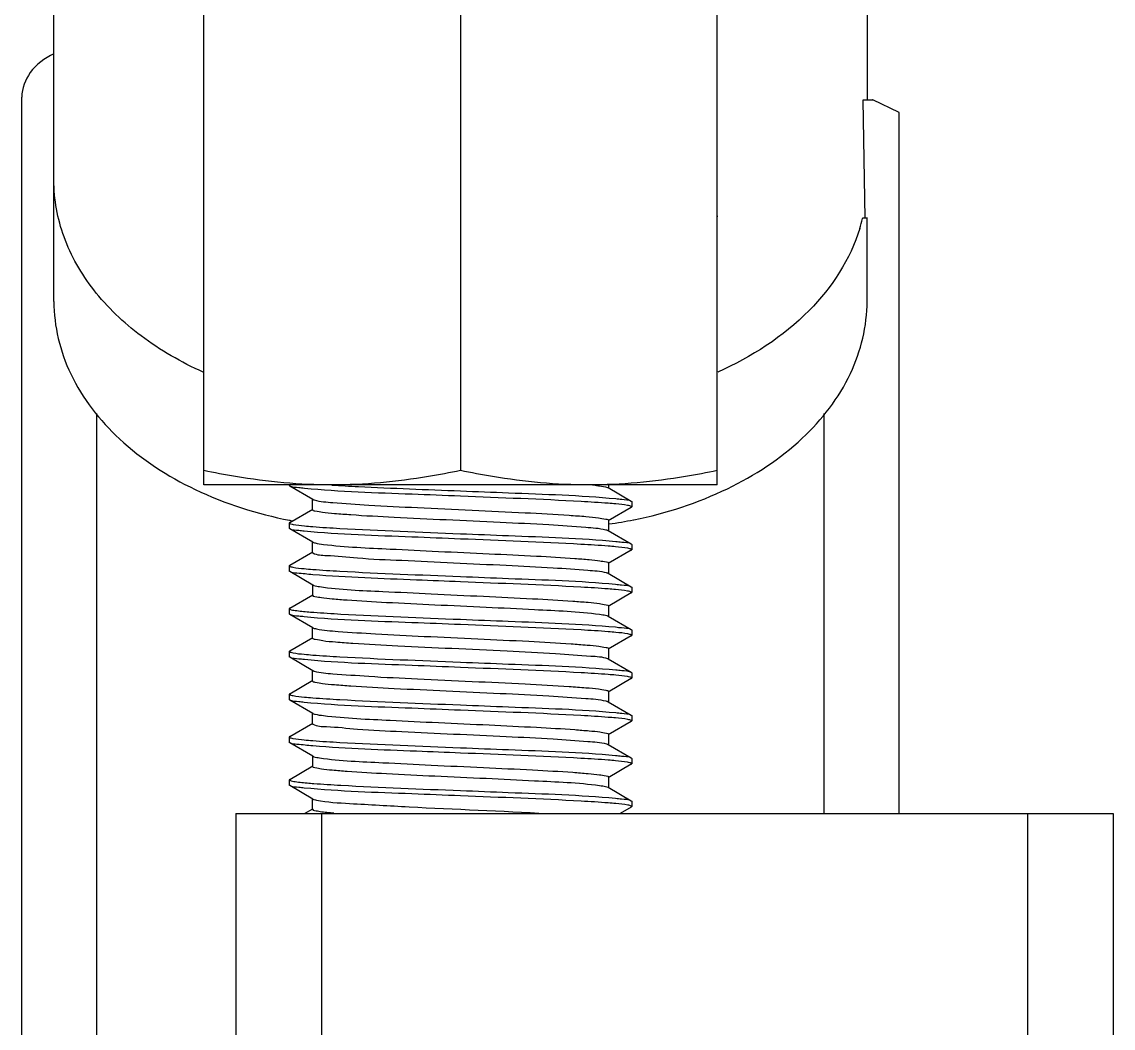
# Model space of a CAD drawing. Extents: x 1725261 to 1937680, y 860327 to 1571294.
# Drawn here: x 1848669.2 to 1849086.2, y 1238363.9 to 1238748.4 of the extents above; entities that cross this region are included whole.
import ezdxf

# ---------------------------------------------------------------- set-up
doc = ezdxf.new("R2010")
doc.units = 0
doc.header["$LTSCALE"] = 1000
doc.header["$MEASUREMENT"] = 0

msp = doc.modelspace()

# ---------------------------------------------------------------- linework, layer by layer
for p, q in [((1848738.68, 1238571.4), (1848738.68, 1239198.07)), ((1848934.94, 1238571.4), (1848934.94, 1239198.07)), ((1848836.81, 1239192.55), (1848836.81, 1238576.92)), ((1848681.43, 1238687.8), (1848681.43, 1239002.99)), ((1848992.18, 1238918.68), (1848992.18, 1238718.59)), ((1848669.17, 1235977.54), (1848669.17, 1238719.61)), ((1848991.4, 1238673.35), (1848990.7, 1238718.49)), ((1848990.82, 1238718.59), (1848994.25, 1238718.59)), ((1848994.53, 1238718.45), (1848994.25, 1238718.59)), ((1849004.45, 1238713.68), (1848994.39, 1238718.52)), ((1848994.51, 1238718.45), (1848994.53, 1238718.46)), ((1849004.45, 1238653.17), (1849004.45, 1238713.68)), ((1848681.43, 1238641.55), (1848681.43, 1238687.8)), ((1848935.11, 1238673.94), (1848934.94, 1238673.94)), ((1848992.38, 1238673.35), (1848990.41, 1238673.35)), ((1848990.46, 1238673.33), (1848990.42, 1238673.18)), ((1848992.18, 1238641.55), (1848992.18, 1238673.35)), ((1849004.45, 1238445.87), (1849004.45, 1238653.17)), ((1848697.79, 1236335.59), (1848697.79, 1238598.72)), ((1848975.83, 1238445.87), (1848975.83, 1238598.72)), ((1848934.94, 1238571.4), (1848738.68, 1238571.4)), ((1848771.54, 1238571.01), (1848771.39, 1238571.19)), ((1848780.42, 1238565.87), (1848771.54, 1238571.01)), ((1848892.99, 1238570.47), (1848893.2, 1238570.38)), ((1848893.2, 1238570.38), (1848902.07, 1238565.24)), ((1848893.38, 1238571.4), (1848893.38, 1238570.17)), ((1848780.24, 1238561.99), (1848780.24, 1238566.08)), ((1848902.07, 1238565.24), (1848902.23, 1238565.06)), ((1848902.23, 1238565.06), (1848902.23, 1238563.02)), ((1848771.54, 1238557.06), (1848780.42, 1238562.2)), ((1848902.07, 1238562.84), (1848893.2, 1238557.7)), ((1848902.07, 1238562.84), (1848902.23, 1238563.02)), ((1848771.54, 1238557.06), (1848771.39, 1238556.88)), ((1848771.39, 1238556.88), (1848771.39, 1238554.84)), ((1848771.52, 1238557.92), (1848771.64, 1238557.9)), ((1848771.64, 1238557.9), (1848771.85, 1238557.86)), ((1848771.85, 1238557.86), (1848772.03, 1238557.83)), ((1848893.38, 1238557.9), (1848893.38, 1238553.82)), ((1848893.43, 1238556.47), (1848893.64, 1238556.5)), ((1848902.92, 1238558.09), (1848903.1, 1238558.12)), ((1848771.54, 1238554.66), (1848771.39, 1238554.84)), ((1848780.42, 1238549.52), (1848771.54, 1238554.66)), ((1848893.2, 1238554.02), (1848902.07, 1238548.88)), ((1848780.24, 1238545.64), (1848780.24, 1238549.73)), ((1848780.42, 1238549.52), (1848780.67, 1238549.41)), ((1848902.07, 1238548.88), (1848902.23, 1238548.71)), ((1848902.23, 1238548.7), (1848902.23, 1238546.66)), ((1848771.54, 1238540.71), (1848780.42, 1238545.85)), ((1848902.07, 1238546.48), (1848893.2, 1238541.34)), ((1848902.07, 1238546.48), (1848902.23, 1238546.66)), ((1848771.54, 1238540.71), (1848771.39, 1238540.53)), ((1848771.39, 1238540.53), (1848771.39, 1238538.48)), ((1848771.54, 1238538.3), (1848771.39, 1238538.48)), ((1848893.38, 1238541.55), (1848893.38, 1238537.46)), ((1848780.42, 1238533.16), (1848771.54, 1238538.3)), ((1848893.2, 1238537.67), (1848902.07, 1238532.53)), ((1848780.24, 1238533.37), (1848780.24, 1238529.28)), ((1848902.07, 1238530.13), (1848893.2, 1238524.99)), ((1848902.07, 1238532.53), (1848902.23, 1238532.35)), ((1848902.07, 1238530.13), (1848902.23, 1238530.31)), ((1848902.23, 1238532.35), (1848902.23, 1238530.31)), ((1848771.54, 1238524.35), (1848780.42, 1238529.49)), ((1848771.54, 1238524.35), (1848771.39, 1238524.17)), ((1848771.39, 1238524.17), (1848771.39, 1238522.13)), ((1848771.54, 1238521.95), (1848771.39, 1238522.13)), ((1848780.42, 1238516.81), (1848771.54, 1238521.95)), ((1848893.38, 1238525.19), (1848893.38, 1238521.11)), ((1848893.2, 1238521.31), (1848902.07, 1238516.17)), ((1848780.24, 1238512.93), (1848780.24, 1238517.02)), ((1848902.07, 1238513.77), (1848893.2, 1238508.63)), ((1848902.07, 1238516.17), (1848902.23, 1238516)), ((1848902.07, 1238513.77), (1848902.23, 1238513.95)), ((1848902.23, 1238515.99), (1848902.23, 1238513.95)), ((1848771.54, 1238508), (1848780.42, 1238513.13)), ((1848771.54, 1238508), (1848771.39, 1238507.82)), ((1848771.39, 1238507.82), (1848771.39, 1238505.77)), ((1848771.54, 1238505.59), (1848771.39, 1238505.77)), ((1848780.42, 1238500.45), (1848771.54, 1238505.59)), ((1848892.99, 1238505.05), (1848893.2, 1238504.96)), ((1848893.38, 1238508.84), (1848893.38, 1238504.75)), ((1848893.2, 1238504.96), (1848902.07, 1238499.82)), ((1848771.54, 1238491.64), (1848780.42, 1238496.78)), ((1848780.24, 1238496.57), (1848780.24, 1238500.66)), ((1848902.07, 1238497.42), (1848893.2, 1238492.28)), ((1848902.07, 1238499.82), (1848902.23, 1238499.64)), ((1848902.07, 1238497.42), (1848902.23, 1238497.6)), ((1848902.23, 1238499.64), (1848902.23, 1238497.6)), ((1848771.54, 1238491.64), (1848771.39, 1238491.46)), ((1848771.39, 1238491.46), (1848771.39, 1238489.42)), ((1848771.54, 1238489.24), (1848771.39, 1238489.42)), ((1848780.42, 1238484.1), (1848771.54, 1238489.24)), ((1848893.2, 1238488.6), (1848902.07, 1238483.46)), ((1848893.38, 1238492.48), (1848893.38, 1238488.4)), ((1848780.24, 1238480.22), (1848780.24, 1238484.31)), ((1848771.54, 1238475.29), (1848780.42, 1238480.42)), ((1848780.42, 1238484.1), (1848780.67, 1238483.99)), ((1848902.07, 1238481.06), (1848893.2, 1238475.92)), ((1848902.07, 1238483.46), (1848902.23, 1238483.29)), ((1848902.07, 1238481.06), (1848902.23, 1238481.24)), ((1848902.23, 1238483.28), (1848902.23, 1238481.24)), ((1848893.38, 1238476.13), (1848893.38, 1238472.04)), ((1848771.54, 1238475.29), (1848771.39, 1238475.11)), ((1848771.39, 1238475.11), (1848771.39, 1238473.06)), ((1848771.54, 1238472.88), (1848771.39, 1238473.06)), ((1848780.42, 1238467.74), (1848771.54, 1238472.88)), ((1848893.2, 1238472.25), (1848902.07, 1238467.11)), ((1848780.24, 1238467.95), (1848780.24, 1238463.86)), ((1848771.54, 1238458.93), (1848780.42, 1238464.07)), ((1848902.07, 1238464.71), (1848893.2, 1238459.57)), ((1848902.07, 1238467.11), (1848902.23, 1238466.93)), ((1848902.07, 1238464.71), (1848902.23, 1238464.89)), ((1848902.23, 1238466.93), (1848902.23, 1238464.88)), ((1848893.38, 1238459.77), (1848893.38, 1238455.69)), ((1848771.54, 1238458.93), (1848771.39, 1238458.75)), ((1848771.39, 1238458.75), (1848771.39, 1238456.71)), ((1848771.54, 1238456.53), (1848771.39, 1238456.71)), ((1848780.42, 1238451.39), (1848771.54, 1238456.53)), ((1848893.2, 1238455.89), (1848902.07, 1238450.75)), ((1848780.24, 1238447.51), (1848780.24, 1238451.6)), ((1848777.24, 1238445.87), (1848780.42, 1238447.71)), ((1848902.07, 1238448.35), (1848897.79, 1238445.87)), ((1848902.07, 1238450.75), (1848902.23, 1238450.58)), ((1848902.07, 1238448.35), (1848902.23, 1238448.53)), ((1848902.23, 1238450.57), (1848902.23, 1238448.53)), ((1848750.94, 1238445.87), (1849086.22, 1238445.87)), ((1848750.94, 1238445.87), (1848750.94, 1235730.96)), ((1848783.65, 1238445.87), (1848783.65, 1235730.96)), ((1849053.51, 1238445.87), (1849053.51, 1235730.96)), ((1849086.22, 1238445.87), (1849086.22, 1235730.96))]:
    msp.add_line(p, q)
for centre, radius, start, end in [((1848927.55, 1238688.4), 64.69, 342.8989, 346.3913), ((1848875.88, 1238459.26), 112.7, 83.6689, 84.2232), ((1848878.94, 1238380.55), 184.41, 84.6378, 85.5439), ((1848803.05, 1238719.82), 164.94, 259.1592, 259.4672), ((1848794.06, 1238731.97), 177, 264.5118, 265.5533), ((1848870.3, 1238721.22), 166.36, 278.0643, 281.3093), ((1848878.78, 1238362.29), 186.31, 84.669, 85.543), ((1848793.96, 1238714.48), 175.86, 264.491, 265.556), ((1848890.92, 1238531.88), 6.24, 73.8589, 74.9069), ((1848878.69, 1238344.89), 187.36, 84.6853, 85.5419), ((1848799.99, 1238772.17), 250.15, 265.4503, 265.5766), ((1848878.91, 1238331.17), 184.71, 84.6443, 85.543), ((1848793.98, 1238681.99), 176.08, 264.4922, 265.5586), ((1848878.94, 1238315.13), 184.41, 84.6378, 85.5439), ((1848794.06, 1238666.55), 177, 264.5118, 265.5533), ((1848878.78, 1238296.87), 186.31, 84.669, 85.543), ((1848793.96, 1238649.06), 175.86, 264.491, 265.556), ((1848890.92, 1238466.46), 6.24, 73.8589, 74.9069), ((1848878.69, 1238279.47), 187.36, 84.6853, 85.5419), ((1848799.99, 1238706.75), 250.15, 265.4503, 265.5766), ((1848878.91, 1238265.75), 184.71, 84.6443, 85.543)]:
    msp.add_arc(centre, radius, start, end)
for points, knots in [([(1848681.35, 1238736.18), (1848677.91, 1238734.47), (1848671.91, 1238730.09), (1848669.17, 1238722.9), (1848669.17, 1238719.61)], [0, 0, 0, 0, 0.538137, 1, 1, 1, 1]), ([(1848990.7, 1238718.49), (1848990.71, 1238718.51), (1848990.74, 1238718.55), (1848990.79, 1238718.59), (1848990.82, 1238718.59)], [0, 0, 0, 0, 0.336031, 1, 1, 1, 1]), ([(1848738.48, 1238614.52), (1848730.12, 1238618.26), (1848714.72, 1238627.08), (1848696.15, 1238644.7), (1848684.23, 1238665.33), (1848681.43, 1238680.49), (1848681.43, 1238687.8)], [0, 0, 0, 0, 0.28083, 0.538855, 0.77586, 1, 1, 1, 1]), ([(1848989.38, 1238669.38), (1848985.78, 1238657.66), (1848970.67, 1238634.68), (1848947.95, 1238620.26), (1848935.13, 1238614.52)], [0, 0, 0, 0, 0.466075, 1, 1, 1, 1]), ([(1848681.43, 1238641.55), (1848681.43, 1238632.05), (1848686.33, 1238612), (1848706.24, 1238586.76), (1848735.7, 1238567.73), (1848759.09, 1238560.35), (1848771.52, 1238557.92)], [0, 0, 0, 0, 0.215322, 0.450095, 0.712861, 1, 1, 1, 1]), ([(1848903.1, 1238558.12), (1848915.41, 1238560.6), (1848938.57, 1238568.06), (1848967.7, 1238587.08), (1848987.35, 1238612.21), (1848992.18, 1238632.12), (1848992.18, 1238641.55)], [0, 0, 0, 0, 0.287034, 0.549657, 0.784456, 1, 1, 1, 1]), ([(1848787.74, 1238571.4), (1848775.4, 1238571.4), (1848758.9, 1238572.98), (1848742.72, 1238576.07), (1848738.68, 1238576.92)], [0, 0, 0, 0, 0.749211, 1, 1, 1, 1]), ([(1848836.81, 1238576.92), (1848832.76, 1238576.07), (1848816.59, 1238572.98), (1848800.08, 1238571.4), (1848787.74, 1238571.4)], [0, 0, 0, 0, 0.250789, 1, 1, 1, 1]), ([(1848885.87, 1238571.4), (1848873.53, 1238571.4), (1848857.03, 1238572.98), (1848840.85, 1238576.07), (1848836.81, 1238576.92)], [0, 0, 0, 0, 0.749211, 1, 1, 1, 1]), ([(1848934.94, 1238576.92), (1848930.89, 1238576.07), (1848914.72, 1238572.98), (1848898.22, 1238571.4), (1848885.87, 1238571.4)], [0, 0, 0, 0, 0.250789, 1, 1, 1, 1]), ([(1848777.13, 1238570.09), (1848776.42, 1238570.16), (1848774.57, 1238570.43), (1848772.56, 1238570.42), (1848771.54, 1238571.01)], [0, 0, 0, 0, 0.378132, 1, 1, 1, 1]), ([(1848836.81, 1238567.1), (1848830.63, 1238567.35), (1848810.74, 1238568.2), (1848790.8, 1238568.77), (1848777.13, 1238570.09)], [0, 0, 0, 0, 0.310323, 1, 1, 1, 1]), ([(1848787.61, 1238571.36), (1848791.01, 1238571.16), (1848807.4, 1238570.3), (1848823.81, 1238569.67), (1848836.81, 1238569.15)], [0, 0, 0, 0, 0.207728, 1, 1, 1, 1]), ([(1848836.81, 1238569.15), (1848842.92, 1238568.91), (1848862.7, 1238568.06), (1848882.52, 1238567.48), (1848896.15, 1238566.19)], [0, 0, 0, 0, 0.308852, 1, 1, 1, 1]), ([(1848888.3, 1238571.28), (1848888.86, 1238571.22), (1848890.42, 1238571.01), (1848892.04, 1238570.85), (1848892.99, 1238570.47)], [0, 0, 0, 0, 0.350941, 1, 1, 1, 1]), ([(1848780.42, 1238565.87), (1848780.49, 1238565.84), (1848780.66, 1238565.76), (1848780.83, 1238565.7), (1848780.93, 1238565.67)], [0, 0, 0, 0, 0.429478, 1, 1, 1, 1]), ([(1848780.93, 1238565.67), (1848783.21, 1238565), (1848790.25, 1238564.59), (1848803.35, 1238563.54), (1848821.13, 1238562.73), (1848841.04, 1238561.8), (1848860.32, 1238560.89), (1848874.94, 1238560.13), (1848884.1, 1238559.41), (1848889.1, 1238559.02), (1848891.45, 1238558.49), (1848893.37, 1238558.27), (1848893.37, 1238557.9)], [0, 0, 0, 0, 0.063162, 0.185571, 0.350627, 0.535705, 0.715395, 0.865028, 0.921933, 0.964141, 0.990304, 1, 1, 1, 1]), ([(1848893.26, 1238564.39), (1848889.8, 1238564.67), (1848870.99, 1238565.8), (1848852.16, 1238566.49), (1848836.81, 1238567.1)], [0, 0, 0, 0, 0.18453, 1, 1, 1, 1]), ([(1848896.15, 1238566.19), (1848896.91, 1238566.12), (1848898.86, 1238565.84), (1848901, 1238565.86), (1848902.07, 1238565.24)], [0, 0, 0, 0, 0.37931, 1, 1, 1, 1]), ([(1848901.49, 1238563.41), (1848901.2, 1238563.48), (1848899.45, 1238563.83), (1848897.66, 1238564), (1848896.17, 1238564.14)], [0, 0, 0, 0, 0.163145, 1, 1, 1, 1]), ([(1848902.23, 1238563.02), (1848902.23, 1238563.11), (1848901.92, 1238563.29), (1848901.68, 1238563.36), (1848901.49, 1238563.41)], [0, 0, 0, 0, 0.315061, 1, 1, 1, 1]), ([(1848780.24, 1238561.99), (1848780.24, 1238561.64), (1848782.12, 1238561.41), (1848784.42, 1238560.89), (1848789.29, 1238560.5), (1848798.25, 1238559.8), (1848812.59, 1238559.04), (1848831.57, 1238558.14), (1848851.3, 1238557.23), (1848869.09, 1238556.4), (1848882.52, 1238555.43), (1848889.81, 1238554.92), (1848892.31, 1238554.32)], [0, 0, 0, 0, 0.00951, 0.035123, 0.076469, 0.132247, 0.279239, 0.456494, 0.640275, 0.805971, 0.931424, 1, 1, 1, 1]), ([(1848771.39, 1238556.88), (1848771.39, 1238556.8), (1848771.64, 1238556.63), (1848771.85, 1238556.57), (1848772.01, 1238556.52)], [0, 0, 0, 0, 0.322005, 1, 1, 1, 1]), ([(1848772.01, 1238556.52), (1848772.28, 1238556.45), (1848773.97, 1238556.09), (1848775.69, 1238555.92), (1848777.13, 1238555.78)], [0, 0, 0, 0, 0.159397, 1, 1, 1, 1]), ([(1848780.34, 1238555.5), (1848783.8, 1238555.23), (1848802.61, 1238554.09), (1848821.45, 1238553.4), (1848836.81, 1238552.79)], [0, 0, 0, 0, 0.184455, 1, 1, 1, 1]), ([(1848777.08, 1238553.74), (1848776.38, 1238553.81), (1848774.55, 1238554.07), (1848772.55, 1238554.07), (1848771.54, 1238554.66)], [0, 0, 0, 0, 0.377931, 1, 1, 1, 1]), ([(1848836.81, 1238550.75), (1848830.62, 1238551), (1848810.71, 1238551.85), (1848790.76, 1238552.41), (1848777.08, 1238553.74)], [0, 0, 0, 0, 0.310595, 1, 1, 1, 1]), ([(1848836.81, 1238552.79), (1848842.92, 1238552.55), (1848862.71, 1238551.71), (1848882.54, 1238551.12), (1848896.17, 1238549.83)], [0, 0, 0, 0, 0.308927, 1, 1, 1, 1]), ([(1848892.31, 1238554.32), (1848892.49, 1238554.28), (1848892.79, 1238554.2), (1848893.09, 1238554.09), (1848893.2, 1238554.02)], [0, 0, 0, 0, 0.59312, 1, 1, 1, 1]), ([(1848780.67, 1238549.41), (1848780.86, 1238549.34), (1848782.1, 1238549), (1848783.37, 1238548.85), (1848784.44, 1238548.72)], [0, 0, 0, 0, 0.158312, 1, 1, 1, 1]), ([(1848784.44, 1238548.72), (1848792.91, 1238547.69), (1848807.58, 1238547.07), (1848828.66, 1238545.99), (1848847.29, 1238545.17), (1848864.64, 1238544.32), (1848877.5, 1238543.6), (1848885.45, 1238542.95), (1848889.71, 1238542.57), (1848891.75, 1238542.11), (1848893.37, 1238541.87), (1848893.38, 1238541.55)], [0, 0, 0, 0, 0.234088, 0.402448, 0.579889, 0.745639, 0.880314, 0.930897, 0.968237, 0.991317, 1, 1, 1, 1]), ([(1848893.25, 1238548.04), (1848889.79, 1238548.31), (1848870.98, 1238549.45), (1848852.16, 1238550.14), (1848836.81, 1238550.75)], [0, 0, 0, 0, 0.184554, 1, 1, 1, 1]), ([(1848901.55, 1238547.03), (1848901.27, 1238547.11), (1848899.46, 1238547.48), (1848897.63, 1238547.65), (1848896.09, 1238547.8)], [0, 0, 0, 0, 0.159617, 1, 1, 1, 1]), ([(1848896.17, 1238549.83), (1848896.92, 1238549.76), (1848898.87, 1238549.49), (1848901, 1238549.51), (1848902.07, 1238548.88)], [0, 0, 0, 0, 0.379296, 1, 1, 1, 1]), ([(1848902.23, 1238546.66), (1848902.23, 1238546.74), (1848901.96, 1238546.93), (1848901.73, 1238546.99), (1848901.55, 1238547.03)], [0, 0, 0, 0, 0.317967, 1, 1, 1, 1]), ([(1848780.24, 1238545.64), (1848780.24, 1238545.6), (1848780.29, 1238545.51), (1848780.36, 1238545.46), (1848780.41, 1238545.44)], [0, 0, 0, 0, 0.402304, 1, 1, 1, 1]), ([(1848780.41, 1238545.44), (1848781.92, 1238544.54), (1848787.98, 1238544.58), (1848799.01, 1238543.21), (1848815.34, 1238542.61), (1848834.26, 1238541.65), (1848853.56, 1238540.77), (1848870.71, 1238539.96), (1848883.41, 1238538.98), (1848890.27, 1238538.52), (1848892.54, 1238537.91)], [0, 0, 0, 0, 0.046973, 0.152409, 0.303029, 0.479455, 0.658932, 0.818305, 0.937036, 1, 1, 1, 1]), ([(1848771.39, 1238540.53), (1848771.39, 1238540.45), (1848771.62, 1238540.28), (1848771.82, 1238540.22), (1848771.98, 1238540.18)], [0, 0, 0, 0, 0.324871, 1, 1, 1, 1]), ([(1848771.98, 1238540.18), (1848772.24, 1238540.1), (1848773.92, 1238539.74), (1848775.64, 1238539.57), (1848777.08, 1238539.43)], [0, 0, 0, 0, 0.157623, 1, 1, 1, 1]), ([(1848780.34, 1238539.15), (1848783.8, 1238538.88), (1848802.61, 1238537.74), (1848821.45, 1238537.05), (1848836.81, 1238536.44)], [0, 0, 0, 0, 0.184436, 1, 1, 1, 1]), ([(1848780.42, 1238537.1), (1848778.38, 1238537.26), (1848775.49, 1238537.66), (1848772.36, 1238537.83), (1848771.54, 1238538.3)], [0, 0, 0, 0, 0.683734, 1, 1, 1, 1]), ([(1848836.81, 1238534.39), (1848831.21, 1238534.62), (1848812.41, 1238535.39), (1848793.6, 1238536.07), (1848780.42, 1238537.1)], [0, 0, 0, 0, 0.297863, 1, 1, 1, 1]), ([(1848836.81, 1238536.44), (1848842.91, 1238536.2), (1848862.67, 1238535.35), (1848882.47, 1238534.77), (1848896.09, 1238533.49)], [0, 0, 0, 0, 0.308576, 1, 1, 1, 1]), ([(1848893.25, 1238531.68), (1848889.79, 1238531.96), (1848870.98, 1238533.09), (1848852.16, 1238533.78), (1848836.81, 1238534.39)], [0, 0, 0, 0, 0.184575, 1, 1, 1, 1]), ([(1848892.65, 1238537.88), (1848892.76, 1238537.85), (1848892.95, 1238537.79), (1848893.12, 1238537.71), (1848893.2, 1238537.67)], [0, 0, 0, 0, 0.572041, 1, 1, 1, 1]), ([(1848780.42, 1238533.16), (1848780.53, 1238533.1), (1848781.35, 1238532.8), (1848782.21, 1238532.67), (1848782.94, 1238532.56)], [0, 0, 0, 0, 0.147905, 1, 1, 1, 1]), ([(1848782.94, 1238532.56), (1848790.93, 1238531.36), (1848805.23, 1238530.88), (1848826.09, 1238529.74), (1848845.2, 1238528.91), (1848863.21, 1238528.03), (1848876.66, 1238527.3), (1848885.01, 1238526.63), (1848889.51, 1238526.25), (1848891.65, 1238525.76), (1848893.38, 1238525.53), (1848893.38, 1238525.19)], [0, 0, 0, 0, 0.218787, 0.386207, 0.566108, 0.736243, 0.875583, 0.928118, 0.966979, 0.991, 1, 1, 1, 1]), ([(1848901.47, 1238530.7), (1848901.18, 1238530.78), (1848899.39, 1238531.13), (1848897.56, 1238531.3), (1848896.04, 1238531.45)], [0, 0, 0, 0, 0.163234, 1, 1, 1, 1]), ([(1848896.09, 1238533.49), (1848896.85, 1238533.41), (1848898.83, 1238533.14), (1848900.99, 1238533.16), (1848902.07, 1238532.53)], [0, 0, 0, 0, 0.37952, 1, 1, 1, 1]), ([(1848902.23, 1238530.31), (1848902.23, 1238530.4), (1848901.91, 1238530.59), (1848901.66, 1238530.65), (1848901.47, 1238530.7)], [0, 0, 0, 0, 0.313847, 1, 1, 1, 1]), ([(1848780.24, 1238529.28), (1848780.24, 1238528.96), (1848781.91, 1238528.72), (1848784, 1238528.25), (1848788.39, 1238527.87), (1848796.53, 1238527.2), (1848809.69, 1238526.48), (1848827.37, 1238525.61), (1848846.24, 1238524.79), (1848867.23, 1238523.68), (1848881.73, 1238523.12), (1848889.96, 1238522.01)], [0, 0, 0, 0, 0.00884, 0.032379, 0.070466, 0.122006, 0.258971, 0.426878, 0.605536, 0.773444, 1, 1, 1, 1]), ([(1848771.39, 1238524.17), (1848771.39, 1238524.1), (1848772.14, 1238523.55), (1848772.9, 1238523.6), (1848773.61, 1238523.49)], [0, 0, 0, 0, 0.093121, 1, 1, 1, 1]), ([(1848777.08, 1238521.03), (1848776.38, 1238521.1), (1848774.55, 1238521.36), (1848772.55, 1238521.36), (1848771.54, 1238521.95)], [0, 0, 0, 0, 0.377935, 1, 1, 1, 1]), ([(1848773.61, 1238523.49), (1848774.02, 1238523.43), (1848776.19, 1238523.14), (1848778.38, 1238522.95), (1848780.15, 1238522.81)], [0, 0, 0, 0, 0.190828, 1, 1, 1, 1]), ([(1848780.7, 1238522.77), (1848784.17, 1238522.5), (1848802.86, 1238521.38), (1848821.58, 1238520.69), (1848836.81, 1238520.08)], [0, 0, 0, 0, 0.18595, 1, 1, 1, 1]), ([(1848889.96, 1238522.01), (1848890.36, 1238521.96), (1848891.44, 1238521.78), (1848892.59, 1238521.67), (1848893.2, 1238521.31)], [0, 0, 0, 0, 0.360643, 1, 1, 1, 1]), ([(1848836.81, 1238518.04), (1848830.62, 1238518.28), (1848810.71, 1238519.14), (1848790.76, 1238519.7), (1848777.08, 1238521.03)], [0, 0, 0, 0, 0.310578, 1, 1, 1, 1]), ([(1848836.81, 1238520.08), (1848842.9, 1238519.84), (1848862.65, 1238519), (1848882.43, 1238518.41), (1848896.04, 1238517.14)], [0, 0, 0, 0, 0.308379, 1, 1, 1, 1]), ([(1848893.26, 1238515.33), (1848889.8, 1238515.6), (1848870.99, 1238516.74), (1848852.16, 1238517.43), (1848836.81, 1238518.04)], [0, 0, 0, 0, 0.184524, 1, 1, 1, 1]), ([(1848780.42, 1238516.81), (1848780.58, 1238516.72), (1848781.03, 1238516.57), (1848781.48, 1238516.47), (1848781.76, 1238516.41)], [0, 0, 0, 0, 0.388593, 1, 1, 1, 1]), ([(1848781.76, 1238516.41), (1848784.48, 1238515.87), (1848792.04, 1238515.3), (1848805.76, 1238514.38), (1848823.56, 1238513.54), (1848843.1, 1238512.64), (1848861.76, 1238511.75), (1848875.8, 1238511.01), (1848884.56, 1238510.31), (1848889.31, 1238509.92), (1848891.55, 1238509.42), (1848893.38, 1238509.19), (1848893.37, 1238508.84)], [0, 0, 0, 0, 0.074051, 0.202548, 0.368862, 0.551322, 0.726125, 0.870472, 0.925123, 0.96561, 0.990669, 1, 1, 1, 1]), ([(1848896.04, 1238517.14), (1848896.81, 1238517.06), (1848898.8, 1238516.78), (1848900.98, 1238516.81), (1848902.07, 1238516.17)], [0, 0, 0, 0, 0.379704, 1, 1, 1, 1]), ([(1848901.57, 1238514.32), (1848901.29, 1238514.4), (1848899.5, 1238514.77), (1848897.68, 1238514.94), (1848896.15, 1238515.08)], [0, 0, 0, 0, 0.159226, 1, 1, 1, 1]), ([(1848902.23, 1238513.95), (1848902.23, 1238514.03), (1848901.96, 1238514.21), (1848901.74, 1238514.27), (1848901.57, 1238514.32)], [0, 0, 0, 0, 0.318631, 1, 1, 1, 1]), ([(1848780.24, 1238512.93), (1848780.24, 1238512.55), (1848782.22, 1238512.34), (1848784.63, 1238511.79), (1848789.75, 1238511.4), (1848799.13, 1238510.67), (1848814.06, 1238509.9), (1848833.67, 1238508.99), (1848853.75, 1238508.02), (1848871.51, 1238507.28), (1848884.18, 1238506.08), (1848890.99, 1238505.85), (1848892.99, 1238505.05)], [0, 0, 0, 0, 0.009911, 0.036684, 0.079861, 0.138026, 0.290611, 0.473012, 0.659513, 0.823824, 0.942824, 1, 1, 1, 1]), ([(1848771.39, 1238507.82), (1848771.39, 1238507.74), (1848771.63, 1238507.56), (1848771.85, 1238507.51), (1848772, 1238507.46)], [0, 0, 0, 0, 0.322656, 1, 1, 1, 1]), ([(1848777.13, 1238504.67), (1848776.42, 1238504.74), (1848774.57, 1238505.01), (1848772.56, 1238505), (1848771.54, 1238505.59)], [0, 0, 0, 0, 0.378132, 1, 1, 1, 1]), ([(1848772, 1238507.46), (1848772.27, 1238507.38), (1848773.94, 1238507.03), (1848775.65, 1238506.86), (1848777.08, 1238506.72)], [0, 0, 0, 0, 0.159145, 1, 1, 1, 1]), ([(1848780.35, 1238506.44), (1848783.81, 1238506.17), (1848802.62, 1238505.03), (1848821.45, 1238504.34), (1848836.81, 1238503.73)], [0, 0, 0, 0, 0.184477, 1, 1, 1, 1]), ([(1848836.81, 1238501.68), (1848830.63, 1238501.93), (1848810.74, 1238502.78), (1848790.8, 1238503.35), (1848777.13, 1238504.67)], [0, 0, 0, 0, 0.310323, 1, 1, 1, 1]), ([(1848836.81, 1238503.73), (1848842.92, 1238503.48), (1848862.7, 1238502.64), (1848882.52, 1238502.06), (1848896.15, 1238500.77)], [0, 0, 0, 0, 0.308852, 1, 1, 1, 1]), ([(1848893.26, 1238498.97), (1848889.8, 1238499.25), (1848870.99, 1238500.38), (1848852.16, 1238501.07), (1848836.81, 1238501.68)], [0, 0, 0, 0, 0.18453, 1, 1, 1, 1]), ([(1848780.42, 1238500.45), (1848780.49, 1238500.41), (1848780.66, 1238500.34), (1848780.83, 1238500.28), (1848780.93, 1238500.25)], [0, 0, 0, 0, 0.429478, 1, 1, 1, 1]), ([(1848780.93, 1238500.25), (1848783.21, 1238499.58), (1848790.25, 1238499.17), (1848803.35, 1238498.12), (1848821.13, 1238497.31), (1848841.04, 1238496.38), (1848860.32, 1238495.47), (1848874.94, 1238494.71), (1848884.1, 1238493.99), (1848889.1, 1238493.6), (1848891.45, 1238493.07), (1848893.37, 1238492.85), (1848893.37, 1238492.48)], [0, 0, 0, 0, 0.063162, 0.185571, 0.350627, 0.535705, 0.715395, 0.865028, 0.921933, 0.964141, 0.990304, 1, 1, 1, 1]), ([(1848896.15, 1238500.77), (1848896.91, 1238500.7), (1848898.86, 1238500.42), (1848901, 1238500.44), (1848902.07, 1238499.82)], [0, 0, 0, 0, 0.37931, 1, 1, 1, 1]), ([(1848901.49, 1238497.99), (1848901.2, 1238498.06), (1848899.45, 1238498.41), (1848897.66, 1238498.58), (1848896.17, 1238498.72)], [0, 0, 0, 0, 0.163145, 1, 1, 1, 1]), ([(1848902.23, 1238497.6), (1848902.23, 1238497.69), (1848901.92, 1238497.87), (1848901.68, 1238497.94), (1848901.49, 1238497.99)], [0, 0, 0, 0, 0.315061, 1, 1, 1, 1]), ([(1848780.24, 1238496.57), (1848780.24, 1238496.22), (1848782.12, 1238495.99), (1848784.42, 1238495.47), (1848789.29, 1238495.08), (1848798.25, 1238494.38), (1848812.59, 1238493.62), (1848831.57, 1238492.72), (1848851.3, 1238491.81), (1848869.09, 1238490.98), (1848882.52, 1238490.01), (1848889.81, 1238489.5), (1848892.31, 1238488.9)], [0, 0, 0, 0, 0.00951, 0.035123, 0.076469, 0.132247, 0.279239, 0.456494, 0.640275, 0.805971, 0.931424, 1, 1, 1, 1]), ([(1848771.39, 1238491.46), (1848771.39, 1238491.38), (1848771.64, 1238491.21), (1848771.85, 1238491.15), (1848772.01, 1238491.1)], [0, 0, 0, 0, 0.322005, 1, 1, 1, 1]), ([(1848777.08, 1238488.32), (1848776.38, 1238488.39), (1848774.55, 1238488.65), (1848772.55, 1238488.65), (1848771.54, 1238489.24)], [0, 0, 0, 0, 0.377931, 1, 1, 1, 1]), ([(1848772.01, 1238491.1), (1848772.28, 1238491.03), (1848773.97, 1238490.67), (1848775.69, 1238490.5), (1848777.13, 1238490.36)], [0, 0, 0, 0, 0.159397, 1, 1, 1, 1]), ([(1848780.34, 1238490.08), (1848783.8, 1238489.81), (1848802.61, 1238488.67), (1848821.45, 1238487.98), (1848836.81, 1238487.37)], [0, 0, 0, 0, 0.184455, 1, 1, 1, 1]), ([(1848892.31, 1238488.9), (1848892.49, 1238488.86), (1848892.79, 1238488.78), (1848893.09, 1238488.67), (1848893.2, 1238488.6)], [0, 0, 0, 0, 0.59312, 1, 1, 1, 1]), ([(1848836.81, 1238485.33), (1848830.62, 1238485.57), (1848810.71, 1238486.43), (1848790.76, 1238486.99), (1848777.08, 1238488.32)], [0, 0, 0, 0, 0.310595, 1, 1, 1, 1]), ([(1848836.81, 1238487.37), (1848842.92, 1238487.13), (1848862.71, 1238486.29), (1848882.54, 1238485.7), (1848896.17, 1238484.41)], [0, 0, 0, 0, 0.308927, 1, 1, 1, 1]), ([(1848893.25, 1238482.62), (1848889.79, 1238482.89), (1848870.98, 1238484.03), (1848852.16, 1238484.72), (1848836.81, 1238485.33)], [0, 0, 0, 0, 0.184554, 1, 1, 1, 1]), ([(1848896.17, 1238484.41), (1848896.92, 1238484.34), (1848898.87, 1238484.07), (1848901, 1238484.08), (1848902.07, 1238483.46)], [0, 0, 0, 0, 0.379296, 1, 1, 1, 1]), ([(1848780.24, 1238480.22), (1848780.24, 1238480.18), (1848780.29, 1238480.09), (1848780.36, 1238480.04), (1848780.41, 1238480.02)], [0, 0, 0, 0, 0.402304, 1, 1, 1, 1]), ([(1848780.41, 1238480.02), (1848781.92, 1238479.12), (1848787.98, 1238479.16), (1848799.01, 1238477.79), (1848815.34, 1238477.19), (1848834.26, 1238476.23), (1848853.56, 1238475.35), (1848870.71, 1238474.54), (1848883.41, 1238473.56), (1848890.27, 1238473.1), (1848892.54, 1238472.49)], [0, 0, 0, 0, 0.046973, 0.152409, 0.303029, 0.479455, 0.658932, 0.818305, 0.937036, 1, 1, 1, 1]), ([(1848780.67, 1238483.99), (1848780.86, 1238483.92), (1848782.1, 1238483.58), (1848783.37, 1238483.43), (1848784.44, 1238483.3)], [0, 0, 0, 0, 0.158312, 1, 1, 1, 1]), ([(1848784.44, 1238483.3), (1848792.91, 1238482.27), (1848807.58, 1238481.65), (1848828.66, 1238480.57), (1848847.29, 1238479.75), (1848864.64, 1238478.9), (1848877.5, 1238478.18), (1848885.45, 1238477.53), (1848889.71, 1238477.15), (1848891.75, 1238476.69), (1848893.37, 1238476.45), (1848893.38, 1238476.13)], [0, 0, 0, 0, 0.234088, 0.402448, 0.579889, 0.745639, 0.880314, 0.930897, 0.968237, 0.991317, 1, 1, 1, 1]), ([(1848901.55, 1238481.61), (1848901.27, 1238481.69), (1848899.46, 1238482.06), (1848897.63, 1238482.23), (1848896.09, 1238482.38)], [0, 0, 0, 0, 0.159617, 1, 1, 1, 1]), ([(1848902.23, 1238481.24), (1848902.23, 1238481.32), (1848901.96, 1238481.51), (1848901.73, 1238481.57), (1848901.55, 1238481.61)], [0, 0, 0, 0, 0.317967, 1, 1, 1, 1]), ([(1848771.39, 1238475.11), (1848771.39, 1238475.03), (1848771.62, 1238474.86), (1848771.82, 1238474.8), (1848771.98, 1238474.76)], [0, 0, 0, 0, 0.324871, 1, 1, 1, 1]), ([(1848780.42, 1238471.68), (1848778.38, 1238471.84), (1848775.49, 1238472.24), (1848772.36, 1238472.41), (1848771.54, 1238472.88)], [0, 0, 0, 0, 0.683734, 1, 1, 1, 1]), ([(1848771.98, 1238474.76), (1848772.24, 1238474.68), (1848773.92, 1238474.32), (1848775.64, 1238474.15), (1848777.08, 1238474.01)], [0, 0, 0, 0, 0.157623, 1, 1, 1, 1]), ([(1848780.34, 1238473.73), (1848783.8, 1238473.46), (1848802.61, 1238472.32), (1848821.45, 1238471.63), (1848836.81, 1238471.02)], [0, 0, 0, 0, 0.184436, 1, 1, 1, 1]), ([(1848836.81, 1238468.97), (1848831.21, 1238469.2), (1848812.41, 1238469.97), (1848793.6, 1238470.64), (1848780.42, 1238471.68)], [0, 0, 0, 0, 0.297863, 1, 1, 1, 1]), ([(1848892.65, 1238472.46), (1848892.76, 1238472.42), (1848892.95, 1238472.37), (1848893.12, 1238472.29), (1848893.2, 1238472.25)], [0, 0, 0, 0, 0.572041, 1, 1, 1, 1]), ([(1848780.42, 1238467.74), (1848780.53, 1238467.68), (1848781.35, 1238467.38), (1848782.21, 1238467.25), (1848782.94, 1238467.14)], [0, 0, 0, 0, 0.147905, 1, 1, 1, 1]), ([(1848836.81, 1238471.02), (1848842.91, 1238470.78), (1848862.67, 1238469.93), (1848882.47, 1238469.35), (1848896.09, 1238468.07)], [0, 0, 0, 0, 0.308576, 1, 1, 1, 1]), ([(1848893.25, 1238466.26), (1848889.79, 1238466.54), (1848870.98, 1238467.67), (1848852.16, 1238468.36), (1848836.81, 1238468.97)], [0, 0, 0, 0, 0.184575, 1, 1, 1, 1]), ([(1848896.09, 1238468.07), (1848896.85, 1238467.99), (1848898.83, 1238467.72), (1848900.99, 1238467.74), (1848902.07, 1238467.11)], [0, 0, 0, 0, 0.37952, 1, 1, 1, 1]), ([(1848780.24, 1238463.86), (1848780.24, 1238463.54), (1848781.91, 1238463.3), (1848784, 1238462.83), (1848788.39, 1238462.45), (1848796.53, 1238461.78), (1848809.69, 1238461.06), (1848827.37, 1238460.19), (1848846.24, 1238459.37), (1848867.23, 1238458.26), (1848881.73, 1238457.7), (1848889.96, 1238456.59)], [0, 0, 0, 0, 0.00884, 0.032379, 0.070466, 0.122006, 0.258971, 0.426878, 0.605536, 0.773444, 1, 1, 1, 1]), ([(1848782.94, 1238467.14), (1848790.93, 1238465.94), (1848805.23, 1238465.46), (1848826.09, 1238464.32), (1848845.2, 1238463.49), (1848863.21, 1238462.61), (1848876.66, 1238461.88), (1848885.01, 1238461.21), (1848889.51, 1238460.83), (1848891.65, 1238460.34), (1848893.38, 1238460.11), (1848893.38, 1238459.77)], [0, 0, 0, 0, 0.218787, 0.386207, 0.566108, 0.736243, 0.875583, 0.928118, 0.966979, 0.991, 1, 1, 1, 1]), ([(1848901.47, 1238465.28), (1848901.18, 1238465.36), (1848899.39, 1238465.71), (1848897.56, 1238465.88), (1848896.04, 1238466.03)], [0, 0, 0, 0, 0.163234, 1, 1, 1, 1]), ([(1848902.23, 1238464.89), (1848902.23, 1238464.98), (1848901.91, 1238465.17), (1848901.66, 1238465.23), (1848901.47, 1238465.28)], [0, 0, 0, 0, 0.313847, 1, 1, 1, 1]), ([(1848771.39, 1238458.75), (1848771.39, 1238458.68), (1848772.14, 1238458.13), (1848772.9, 1238458.18), (1848773.61, 1238458.07)], [0, 0, 0, 0, 0.093121, 1, 1, 1, 1]), ([(1848777.08, 1238455.61), (1848776.38, 1238455.68), (1848774.55, 1238455.94), (1848772.55, 1238455.94), (1848771.54, 1238456.53)], [0, 0, 0, 0, 0.377935, 1, 1, 1, 1]), ([(1848773.61, 1238458.07), (1848774.02, 1238458.01), (1848776.19, 1238457.72), (1848778.38, 1238457.53), (1848780.15, 1238457.39)], [0, 0, 0, 0, 0.190828, 1, 1, 1, 1]), ([(1848836.81, 1238452.62), (1848830.62, 1238452.86), (1848810.71, 1238453.72), (1848790.76, 1238454.28), (1848777.08, 1238455.61)], [0, 0, 0, 0, 0.310578, 1, 1, 1, 1]), ([(1848780.7, 1238457.35), (1848784.17, 1238457.08), (1848802.86, 1238455.96), (1848821.58, 1238455.27), (1848836.81, 1238454.66)], [0, 0, 0, 0, 0.18595, 1, 1, 1, 1]), ([(1848889.96, 1238456.59), (1848890.36, 1238456.54), (1848891.44, 1238456.36), (1848892.59, 1238456.25), (1848893.2, 1238455.89)], [0, 0, 0, 0, 0.360643, 1, 1, 1, 1]), ([(1848780.42, 1238451.39), (1848780.58, 1238451.3), (1848781.03, 1238451.15), (1848781.48, 1238451.05), (1848781.76, 1238450.99)], [0, 0, 0, 0, 0.388593, 1, 1, 1, 1]), ([(1848781.76, 1238450.99), (1848785.93, 1238450.16), (1848797.79, 1238449.56), (1848827.17, 1238447.76), (1848852.42, 1238446.88), (1848870.04, 1238445.87)], [0, 0, 0, 0, 0.144037, 0.40116, 1, 1, 1, 1]), ([(1848836.81, 1238454.66), (1848842.9, 1238454.42), (1848862.65, 1238453.58), (1848882.43, 1238452.99), (1848896.04, 1238451.72)], [0, 0, 0, 0, 0.308379, 1, 1, 1, 1]), ([(1848893.26, 1238449.91), (1848889.8, 1238450.18), (1848870.99, 1238451.32), (1848852.16, 1238452.01), (1848836.81, 1238452.62)], [0, 0, 0, 0, 0.184524, 1, 1, 1, 1]), ([(1848896.04, 1238451.72), (1848896.81, 1238451.64), (1848898.8, 1238451.36), (1848900.98, 1238451.39), (1848902.07, 1238450.75)], [0, 0, 0, 0, 0.379704, 1, 1, 1, 1]), ([(1848780.24, 1238447.51), (1848780.24, 1238447.22), (1848781.69, 1238446.96), (1848782.46, 1238446.77), (1848783.21, 1238446.66)], [0, 0, 0, 0, 0.275183, 1, 1, 1, 1]), ([(1848901.57, 1238448.9), (1848901.29, 1238448.98), (1848899.5, 1238449.34), (1848897.68, 1238449.52), (1848896.15, 1238449.66)], [0, 0, 0, 0, 0.159226, 1, 1, 1, 1]), ([(1848902.23, 1238448.53), (1848902.23, 1238448.61), (1848901.96, 1238448.79), (1848901.74, 1238448.85), (1848901.57, 1238448.9)], [0, 0, 0, 0, 0.318631, 1, 1, 1, 1])]:
    msp.add_open_spline(points, degree=3, knots=knots)
msp.add_open_spline([(1848783.21, 1238446.66), (1848784.92, 1238446.41), (1848786.65, 1238446.25), (1848788.38, 1238446.09)], degree=3)

doc.saveas('drawing.dxf')
